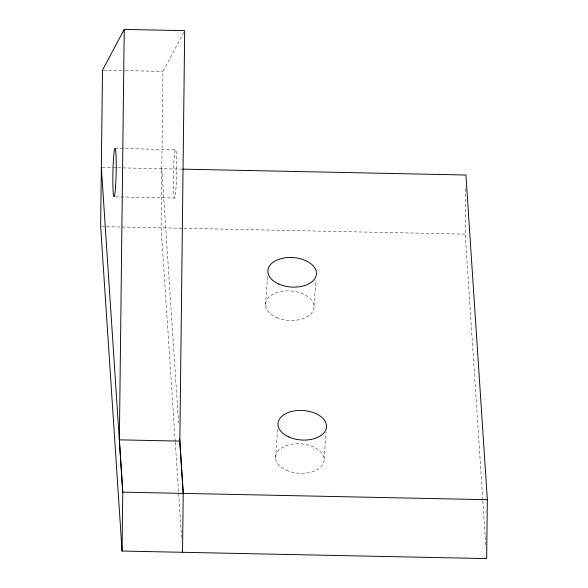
<?xml version="1.0" encoding="UTF-8"?>
<svg xmlns="http://www.w3.org/2000/svg" width="588" height="588" viewBox="0 0 588 588"><rect width="100%" height="100%" fill="white"/><g stroke="black" fill="none" stroke-linecap="round" stroke-linejoin="round"><path stroke-width="0.44" stroke-dasharray="2.94 2.21" d="M183.838 32.252L162.964 71.398L161.112 227.828L175.209 441.39M482.777 499.94L465.233 234.134L465.784 187.748M265.489 305.172L267.562 276.309M275.581 458.067L277.712 428.343M314.021 306.179L315.896 280.02M324.113 459.074L326.046 432.055M103.422 70.163L124.487 70.604M125.406 70.619L162.964 71.398M115.116 148.404L175.577 149.653A24.24 1.617 -88.8 0 1 176.077 187.043A24.24 1.617 -88.8 0 1 173.328 184.875A24.24 1.617 -88.8 0 1 175.577 149.653M102.268 167.484L113.263 167.712M114.175 167.734L116.924 167.786M117.843 167.808L181.964 169.138M115.785 196.84L174.416 198.053M101.57 226.601L183.096 228.284M184.015 228.306L465.233 234.134M482.836 500.858L485.864 546.686M161.81 168.719L178.583 422.97M175.268 442.308L181.56 537.63M276.404 317.424A24.321 14.766 4.1 0 0 313.999 307.642A24.321 14.766 4.1 0 0 278.866 291.964A24.321 14.766 4.1 0 0 276.404 317.424M286.488 470.319A24.321 14.766 4.1 0 0 324.091 460.536A24.321 14.766 4.1 0 0 288.958 444.859A24.321 14.766 4.1 0 0 286.488 470.319"/><path stroke-width="0.88" d="M182.883 169.153L465.931 175.018L487.349 499.697L486.651 558.6L122.069 551.044L122.767 492.141L119.371 439.846L124.23 29.4L184.691 30.65L179.832 441.103L183.228 493.398L182.53 552.301M124.23 29.4L102.503 70.148L100.651 226.578L122.069 551.044M119.371 439.846L179.832 441.103M487.349 499.697L122.767 492.141L101.356 167.462M179.605 438.523L183.228 493.398M115.616 185.786A24.24 1.617 -88.8 0 0 115.116 148.404A24.24 1.617 -88.8 0 0 112.874 183.618A24.24 1.617 -88.8 0 0 115.616 185.786M278.793 284.048A24.321 14.766 4.1 0 0 316.388 274.265A24.321 14.766 4.1 0 0 281.262 258.58A24.321 14.766 4.1 0 0 278.793 284.048M288.877 436.994A24.321 14.766 4.1 0 0 326.48 427.211A24.321 14.766 4.1 0 0 291.347 411.526A24.321 14.766 4.1 0 0 288.877 436.994"/></g></svg>
